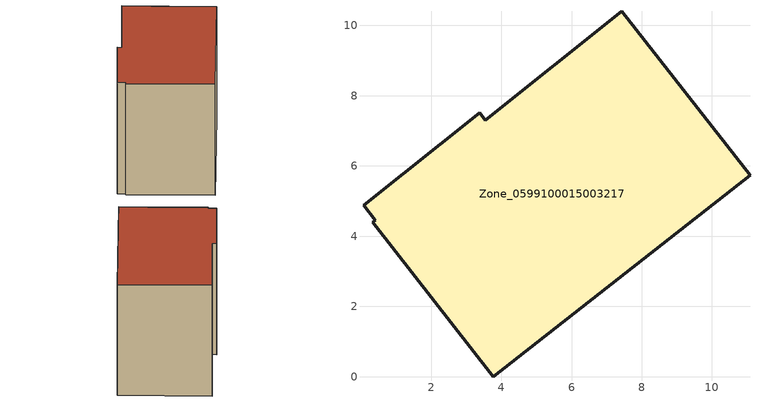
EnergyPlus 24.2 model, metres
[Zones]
Zone_0599100015003217
 floor ground (C_G): 3.55,7.31 7.43,10.4 11.08,5.73 3.77,0 0.33,4.39 0.41,4.46 0.08,4.88 3.39,7.51 z0.85
 wall outside (C_F): 3.77,0 11.08,5.73 7.43,10.4 3.55,7.31 3.39,7.51 0.08,4.88 0.41,4.46 0.33,4.39 3.77,0 z0.85:8.93
 roof outside (C_R): 0.08,4.88 0.41,4.46 0.33,4.39 3.77,0 11.08,5.73 7.43,10.4 3.55,7.31 3.39,7.51 z8.93
[BUILDING]
Pand.0599100015003217: North Axis=0; Terrain=City; Loads Convergence Tolerance Value=0.04; Temperature Convergence Tolerance Value=0.4; Solar Distribution=FullExterior; Maximum Number of Warmup Days=25; Minimum Number of Warmup Days=1
[Site:Location]
Rotterdam.The.Hague.AP_ZH_NLD Design_Conditions: Latitude=51.96; Longitude=4.45; Time Zone=1; Elevation=-4.5
[SITE:GROUNDTEMPERATURE:BUILDINGSURFACE]
18, 18, 18, 18, 18, 18, 18, 18, 18, 18, 18, 18
[MATERIAL] Thermal Absorptance=0.9; Solar Absorptance=0.7; Visible Absorptance=0.7
Name | Roughness | Thickness | Conductivity | Density | Specific Heat
G.TI.1975-1991 | MediumSmooth | 0.15 | 0.288461 | 540 | 1210
F.TI.1975-1991 | Rough | 0.3 | 0.230769 | 1920 | 840
R.TI.1975-1991 | MediumRough | 0.2 | 0.153846 | 1500 | 1000
[CONSTRUCTION]
C_G: G.TI.1975-1991
C_F: F.TI.1975-1991
C_R: R.TI.1975-1991
[ZONE]
Zone_0599100015003217: Type=1; Multiplier=1; Ceiling Height=Autocalculate; Volume=Autocalculate; Floor Area=autocalculate; Part of Total Floor Area=Yes
[ZONEINFILTRATION:DESIGNFLOWRATE]
Infil_Zone_0599100015003217: Zone or ZoneList or Space or SpaceList=Zone_0599100015003217; Schedule=AlwaysOn; Design Flow Rate Calculation Method=Flow/Area; Flow Rate per Floor Area=0.003; Constant Term Coefficient=1; Temperature Term Coefficient=0; Velocity Term Coefficient=0; Velocity Squared Term Coefficient=0
[HVACTEMPLATE:ZONE:IDEALLOADSAIRSYSTEM]
Zone_0599100015003217: Maximum Heating Supply Air Temperature=50; Minimum Cooling Supply Air Temperature=13; Maximum Heating Supply Air Humidity Ratio=0.0156; Minimum Cooling Supply Air Humidity Ratio=0.0077; Heating Limit=NoLimit; Cooling Limit=NoLimit; Dehumidification Control Type=ConstantSensibleHeatRatio; Cooling Sensible Heat Ratio=0.7; Dehumidification Setpoint=60; Humidification Control Type=None; Humidification Setpoint=30; Outdoor Air Method=None; Outdoor Air Flow Rate per Person=0.00944; Outdoor Air Flow Rate per Zone Floor Area=0; Outdoor Air Flow Rate per Zone=0; Demand Controlled Ventilation Type=None; Outdoor Air Economizer Type=NoEconomizer; Heat Recovery Type=None; Sensible Heat Recovery Effectiveness=0.7; Latent Heat Recovery Effectiveness=0.65
[ZONECONTROL:THERMOSTAT]
ThermostatControl_Zone_0599100015003217: Zone or ZoneList=Zone_0599100015003217; Control Type Schedule=DualSetpointControlType; Control 1=Thermostat_Zone_0599100015003217; Temperature Difference Between Cutout And Setpoint=0
[THERMOSTATSETPOINT:DUALSETPOINT]
Thermostat_Zone_0599100015003217: Heating Setpoint Temperature Schedule=HeatingSetpoint_Zone_0599100015003217; Cooling Setpoint Temperature Schedule=CoolingSetpoint_Zone_0599100015003217
[SCHEDULE:COMPACT]
HeatingSetpoint_Zone_0599100015003217: Through: 12/31, For: AllDays, Until: 24:00, 21
CoolingSetpoint_Zone_0599100015003217: Through: 12/31, For: AllDays, Until: 24:00, 24
DualSetpointControlType: Through: 12/31, For: AllDays, Until: 24:00, 4
AlwaysOn: Through: 12/31, For: AllDays, Until: 24:00, 1
